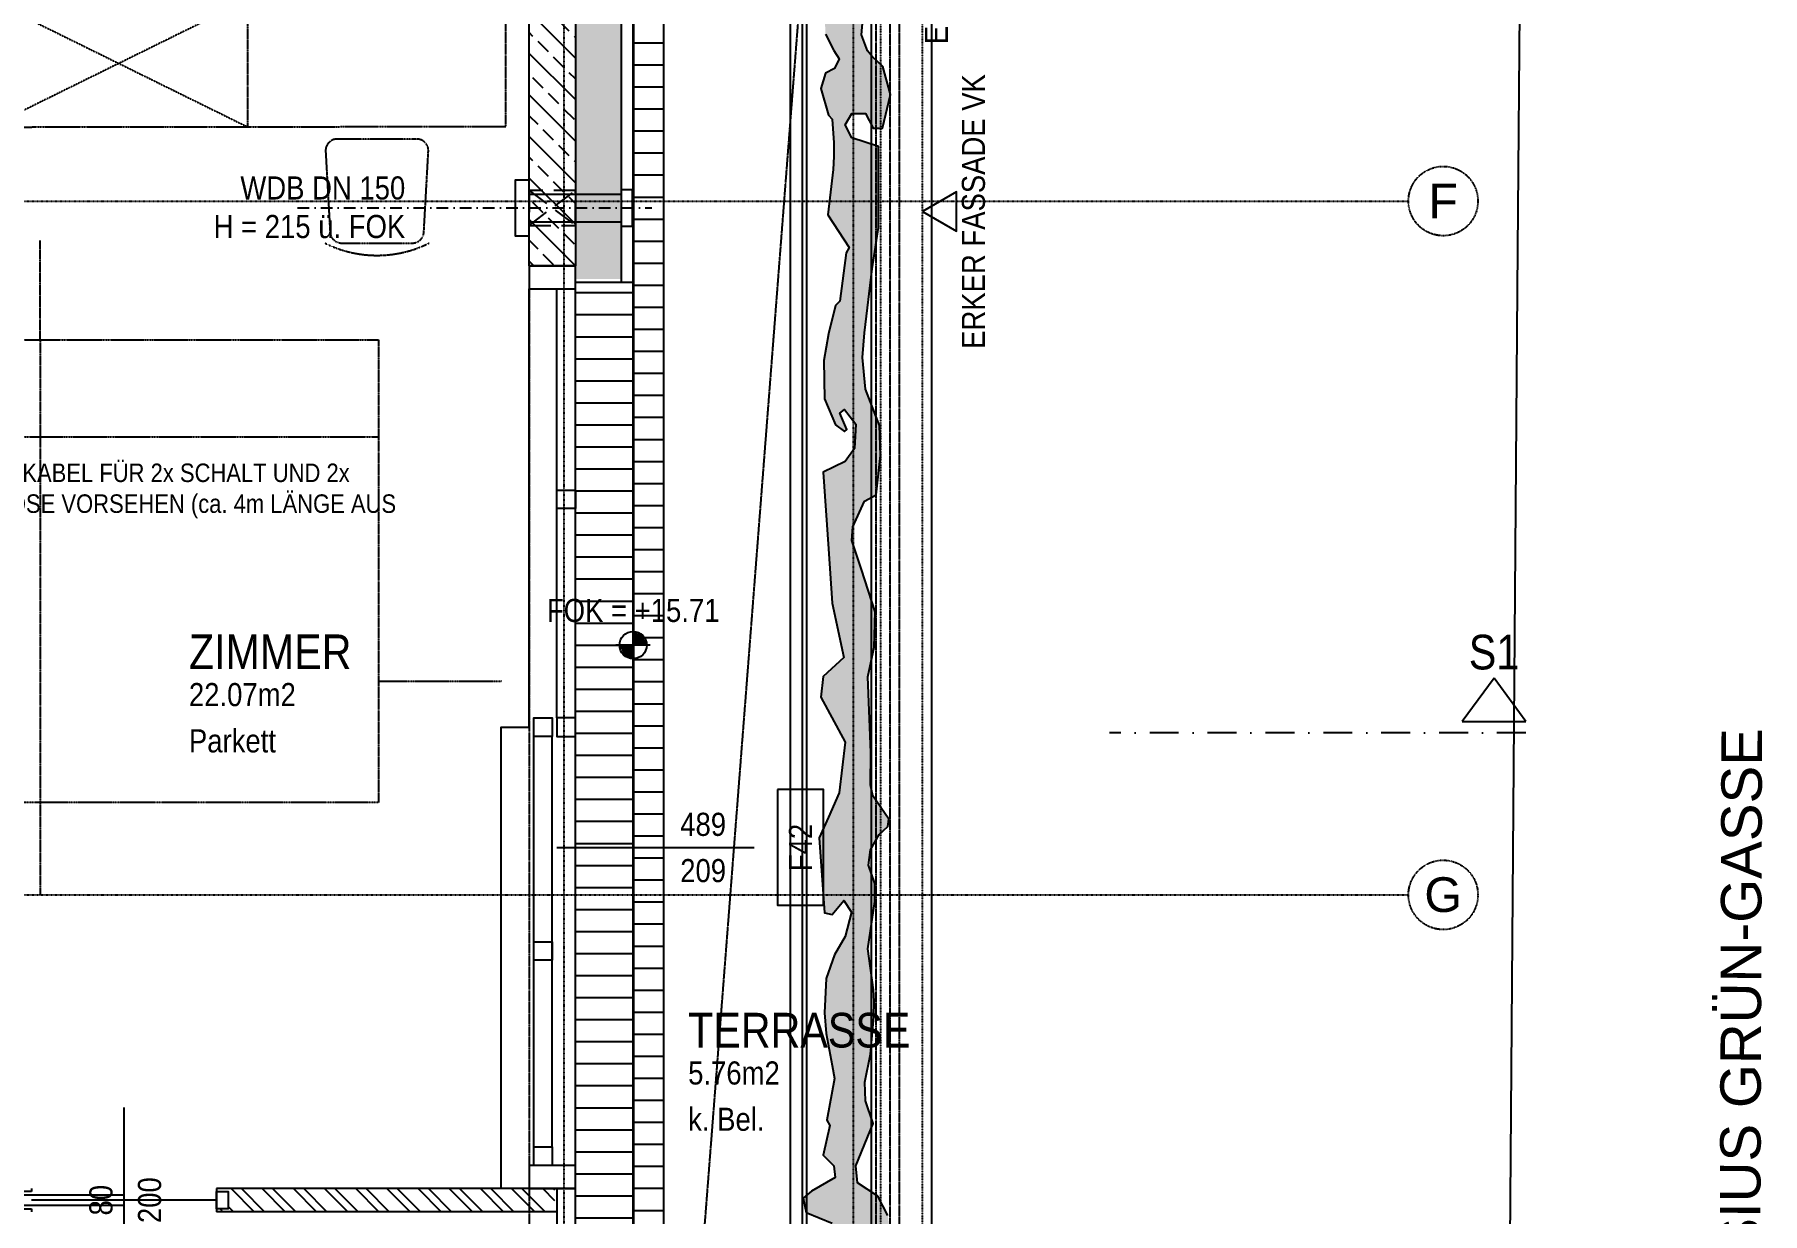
# Model space of a CAD drawing. Header units: millimetres. Extents: x -19411 to 51584, y -41547 to 69958.
# Drawn here: x 44118 to 51584, y -3653 to 1445 of the extents above; entities that cross this region are included whole.
import ezdxf
from ezdxf.enums import TextEntityAlignment as Align

# ---------------------------------------------------------------- set-up
doc = ezdxf.new("R2010")
doc.units = ezdxf.units.MM
for name, pattern in [('DASHDOT', [1, 0.5, -0.25, 0, -0.25]), ('HIDDEN2', [0.1875, 0.125, -0.0625]), ('STRICHPUNKT', [1, 0.5, -0.25, 0, -0.25]), ('STRICHPUNKTX2', [2, 1, -0.5, 0, -0.5])]:
    doc.linetypes.add(name, pattern=pattern)
doc.layers.get('Defpoints').update_dxf_attribs({"color": 251})
for name, color, linetype in [('00-TXT---------M0', 251, 'Continuous'), ('00_HLP-G00-L05-M0', 6, 'Continuous'), ('01-ANS-G00-L05-M0', 251, 'Continuous'), ('01-BFL-G00-L05-M0', 251, 'Continuous'), ('01-HID-G00-L05-ENTWÄSSERUNG', 251, 'HIDDEN2'), ('01-SCH-G00-L05-M0', 251, 'STRICHPUNKTX2'), ('01-SYM-G00-L05-M0', 251, 'Continuous'), ('01-TXT---------M0', 251, 'Continuous'), ('01-TXT---------PP', 1, 'Continuous'), ('01-TXT-G00-L05-M0', 1, 'Continuous'), ('02-ANS-G00-L05-M0', 251, 'Continuous'), ('02-ANS-G00-L05-Rigol', 251, 'Continuous'), ('02-AXO-G00-L05-M0', 251, 'STRICHPUNKT'), ('02-FIL-G00-L05-GRÜN', 251, 'Continuous'), ('02-FIL-G00-L05-LILA', 251, 'Continuous'), ('02-FIL-G00-L05-ORANGE', 251, 'Continuous'), ('02-FIL-G00-L05-STB', 251, 'Continuous'), ('02-HID-G00-L05-M0', 251, 'HIDDEN2'), ('02-TWA---------M0', 251, 'Continuous'), ('02-TWA-G00-L05-M0', 251, 'Continuous'), ('02-WDA-G00-L05-M0', 251, 'Continuous'), ('02-ZWA---------M0', 251, 'Continuous'), ('02-ZWA-G00-L05-M0', 251, 'Continuous'), ('04-STO-G00-L05-M0', 251, 'Continuous'), ('04-SYM-G00-L05-EP', 251, 'Continuous'), ('04-TXT---------EP', 251, 'Continuous'), ('04-TXT-G00-L05-M0', 251, 'Continuous'), ('04-TXT-G00-L05-POS', 8, 'Continuous'), ('05-SYM---------M0', 251, 'Continuous'), ('05-SYM-G00-L05-M0', 251, 'Continuous'), ('05-TXT---------PP', 8, 'Continuous'), ('05-TXT--------M0', 251, 'Continuous'), ('05-TXT-G00-L05-M0', 251, 'Continuous'), ('07-SAN---------M0', 251, 'Continuous'), ('07-SAN-G00-L05-FBHZG-EVERT', 251, 'Continuous'), ('07-SAN-G00-L05-M0', 251, 'Continuous'), ('07-TXT---------M0', 251, 'Continuous'), ('07_MOB-G00-L05-M0', 251, 'HIDDEN2'), ('09-SYM-G00-L05-GEHSTEIG', 8, 'Continuous'), ('09-TXT-G00-L05-M0', 251, 'Continuous'), ('09-VER-G00-L05-GRUNDSTÜCKSGRENZE', 161, 'Continuous')]:
    doc.layers.add(name, color=color, linetype=linetype)
doc.styles.add('ARIAL', font='arial.ttf', dxfattribs={"width": 0.85})
doc.styles.get("Standard").update_dxf_attribs({"font": 'arial.ttf'})
doc.dimstyles.new('pp chromy&schneider', dxfattribs={"dimscale": 0.005, "dimtxt": 25, "dimasz": 10, "dimexe": 0, "dimexo": 0, "dimgap": 5, "dimtad": 1, "dimdec": 1, "dimlfac": 100, "dimrnd": 0.1, "dimzin": 9, "dimdsep": 46, "dimtxsty": 'ARIAL', "dimblk": 'c&s kote', "dimcen": 0, "dimse1": 1, "dimse2": 1, "dimclrd": 8, "dimclrt": 8, "dimadec": 0, "dimazin": 0, "dimtfac": 0.75, "dimtdec": 1, "dimtix": 1, "dimtmove": 2, "dimatfit": 0, "dimldrblk": 'NONE', "dimfxl": 1, "dimtolj": 1, "dimlwd": -1, "dimarcsym": 0})

# ---------------------------------------------------------------- blocks, each defined once
blk = doc.blocks.new('04-TXT')
blk.add_line((0, 0), (0.8529, 0))
at = {"layer": '04-TXT---------EP', "color": 8, "style": 'ARIAL', "width": 0.85}
blk.add_attdef('WIDTH', text='', height=0.1, dxfattribs=at).set_placement((0.6322, 0.05), align=Align.CENTER)
blk.add_attdef('HEIGHT', text='', height=0.1, dxfattribs=at).set_placement((0.6322, -0.05), align=Align.TOP_CENTER)
blk = doc.blocks.new('05-TXT')
at = {"layer": '05-TXT--------M0'}
blk.add_line((-0.4, 0), (0.4, 0), dxfattribs=at)
at = {"layer": '05-TXT--------M0', "color": 8, "style": 'ARIAL', "width": 0.85}
blk.add_attdef('BREITE', text='', height=0.1, dxfattribs=at).set_placement((0, 0.05), align=Align.CENTER)
blk.add_attdef('HÖHE', text='', height=0.1, rotation=360, dxfattribs=at).set_placement((0, -0.06), align=Align.TOP_CENTER)
blk = doc.blocks.new('SCHIEBETÜR-80')
at = {"layer": '02-ZWA---------M0'}
for points in [[(-0.4, 0.0375), (-1.35, 0.0375), (-1.35, -0.0375), (-0.4, -0.0375)], [(-0.4, 0.05), (-0.4, 0.0375)], [(0.4, 0.05), (0.4, -0.05)], [(-0.4, -0.0375), (-0.4, -0.05)]]:
    blk.add_lwpolyline(points, dxfattribs=at)
blk.add_lwpolyline([(0.4, 0.0375), (0.45, 0.0375), (0.45, -0.0375), (0.4, -0.0375)], close=True, dxfattribs=at)
at = {"layer": '05-SYM---------M0'}
blk.add_lwpolyline([(-0.85, 0.021), (-0.85, -0.021), (0, -0.021), (0, 0.021)], close=True, dxfattribs=at)
blk = doc.blocks.new('01-SQM')
at = {"layer": '01-TXT---------M0', "color": 1, "style": 'ARIAL', "width": 0.85}
blk.add_attdef('ROOM', (0, 0), '', height=0.15, dxfattribs=at)
blk.add_attdef('AREA', text='', height=0.1, dxfattribs=at).set_placement((0, -0.06), align=Align.TOP_LEFT)
at = {"layer": '01-TXT---------PP', "color": 1, "style": 'ARIAL', "width": 0.85}
blk.add_attdef('NR', text='', height=0.15, dxfattribs=at).set_placement((-0.1173, 0), align=Align.RIGHT)
blk.add_attdef('FLOOR', text='', height=0.1, dxfattribs=at).set_placement((0, -0.26), align=Align.TOP_LEFT)
blk = doc.blocks.new('01-HK1')
for p, q in [((-0.0005, -0.0742), (-0.0005, 0.0742)), ((0.0737, 0), (-0.0747, 0))]:
    blk.add_line(p, q)
blk.add_circle((-0.0005, 0), 0.0586)
for points in [[(-0.0005, 0.0586), (0.0409, 0.0414), (-0.0005, 0)], [(-0.0005, 0), (0.0581, 0), (0.0409, 0.0414)], [(-0.0591, 0), (-0.0419, -0.0414), (-0.0005, 0)], [(-0.0419, -0.0414), (-0.0005, -0.0586), (-0.0005, 0)]]:
    blk.add_solid(points)
at = {"layer": '01-TXT---------M0', "color": 8, "style": 'ARIAL', "width": 0.85}
blk.add_attdef('HEIGHT', text='', height=0.1, dxfattribs=at).set_placement((0, 0.2), align=Align.TOP_CENTER)
blk = doc.blocks.new('WANDLÜFER')
at = {"layer": '02-TWA---------M0', "linetype": 'HIDDEN2', "ltscale": 0.75}
for points in [[(0.075, 0), (0.075, -0.2), (-0.075, -0.2), (-0.075, 0), (0.075, 0)], [(-0.075, 0), (0.075, -0.2)], [(0.075, 0), (-0.075, -0.2)]]:
    blk.add_lwpolyline(points, dxfattribs=at)
at = {"layer": '07-SAN---------M0', "linetype": 'STRICHPUNKT', "ltscale": 0.1}
blk.add_lwpolyline([(0, 1), (0, -0.53)], dxfattribs=at)
at = {"layer": '07-SAN---------M0'}
for points in [[(0, 0), (-0.12, 0), (-0.12, 0.06), (0.12, 0.06), (0.12, 0)], [(0.08, -0.4), (-0.08, -0.4), (-0.08, -0.445), (0.08, -0.445)]]:
    blk.add_lwpolyline(points, close=True, dxfattribs=at)
for points in [[(-0.06, 0), (-0.06, -0.4)], [(0.06, 0), (0.06, -0.4)]]:
    blk.add_lwpolyline(points, dxfattribs=at)
blk = doc.blocks.new('01-HK3')
blk.add_lwpolyline([(0, 0), (0.0423, 0.0732), (-0.0423, 0.0732)], close=True)
at = {"color": 0, "style": 'ARIAL', "width": 0.85}
blk.add_attdef('HEIGHT', text='', height=0.05, dxfattribs=at).set_placement((0, 0.35), align=Align.TOP_CENTER)
blk = doc.blocks.new('01-hk4')
blk.add_lwpolyline([(0, 0, 0, 0.270625, 0), (0, 0.234375, 0.270625, 0.270625, 0)], format="xyseb")
at = {"layer": '00-TXT---------M0', "color": 8, "style": 'ARIAL', "width": 0.85}
blk.add_attdef('HEIGHT', text='', height=0.1, dxfattribs=at).set_placement((0, 0.35), align=Align.CENTER)
blk = doc.blocks.new('türachse&qualität')
at = {"layer": '05-SYM---------M0'}
blk.add_line((-0.4, 0), (-0.4, 0), dxfattribs=at)
at = {"layer": '05-TXT---------PP'}
blk.add_lwpolyline([(-0.5, -0.25), (-0.5, 0.25), (-0.7, 0.25), (-0.7, -0.25)], close=True, dxfattribs=at)
at = {"layer": '05-TXT---------PP', "color": 8, "style": 'ARIAL', "text_generation_flag": 6, "width": 0.85}
blk.add_attdef('POS.NR.', text='', height=0.1, rotation=270, dxfattribs=at).set_placement((-0.6529, -0.0112), align=Align.TOP_CENTER)
blk = doc.blocks.new('schnittführung')
at = {"color": 4, "linetype": 'DASHDOT', "ltscale": 0.25}
blk.add_line((0.2375, -0.1378), (0.2375, 1.6622), dxfattribs=at)
blk.add_line((0.2375, -0.1378), (0.2375, 1.6622), dxfattribs=at)
blk.add_line((0.2375, -0.1378), (0.2375, 1.6622), dxfattribs=at)
at = {"color": 4}
blk.add_lwpolyline([(0.1875, 0.1378), (0.1875, -0.1378), (0, 0)], close=True, dxfattribs=at)
at = {"layer": '07-TXT---------M0', "color": 9, "style": 'ARIAL', "text_generation_flag": 6, "width": 0.85}
blk.add_attdef('SCHNITT', text='', height=0.15, rotation=270, dxfattribs=at).set_placement((-0.0373, 0), align=Align.CENTER)
blk = doc.blocks.new('c&s kote')
at = {"color": 8}
for p, q in [((0, -2), (0, 2)), ((0, 2), (0, -2)), ((-2, 0), (2, 0)), ((2, 0), (-2, 0))]:
    blk.add_line(p, q, dxfattribs=at)
blk.add_circle((0, 0), 0.5, dxfattribs=at)
blk = doc.blocks.new('*D301')
at = {"layer": '07_MOB-G00-L05-M0', "color": 8, "transparency": 16777216}
blk.add_line((43354.6, -295.5), (45604.5, -295.5), dxfattribs=at)
at = {"layer": 'Defpoints', "color": 0, "transparency": 16777216}
for p in [(45604.5, -295.5), (43354.5, -1875.5), (45604.5, -1875.5)]:
    blk.add_point(p, dxfattribs=at)
at = {"layer": '07_MOB-G00-L05-M0', "color": 8, "transparency": 16777216, "xscale": 0.05, "yscale": 0.05, "zscale": 0.05, "rotation": 180}
blk.add_blockref('c&s kote', (43354.5, -295.5), dxfattribs=at)
at = {"layer": '07_MOB-G00-L05-M0', "color": 8, "transparency": 16777216, "xscale": 0.05, "yscale": 0.05, "zscale": 0.05}
blk.add_blockref('c&s kote', (45604.5, -295.5), dxfattribs=at)
at = {"layer": '07_MOB-G00-L05-M0', "color": 8, "transparency": 16777216, "insert": (44479.5, -295.4), "char_height": 0.125, "attachment_point": 5, "style": 'ARIAL'}
blk.add_mtext('\\A1;225000', dxfattribs=at)
blk = doc.blocks.new('_None')
blk = doc.blocks.new('*D302')
at = {"layer": '07_MOB-G00-L05-M0', "color": 8, "transparency": 16777216}
blk.add_line((44141.9, 124.5), (44141.9, -1875.4), dxfattribs=at)
at = {"layer": 'Defpoints', "color": 0, "transparency": 16777216}
for p in [(45604.5, 124.5), (44141.9, -1875.5), (45604.5, -1875.5)]:
    blk.add_point(p, dxfattribs=at)
at = {"layer": '07_MOB-G00-L05-M0', "color": 8, "transparency": 16777216, "xscale": 0.05, "yscale": 0.05, "zscale": 0.05}
for p, rotation in [((44141.9, 124.5), 90), ((44141.9, -1875.5), 270)]:
    blk.add_blockref('c&s kote', p, dxfattribs=dict(at, rotation=rotation))
at = {"layer": '07_MOB-G00-L05-M0', "color": 8, "transparency": 16777216, "insert": (44141.8, -875.5), "char_height": 0.125, "attachment_point": 5, "rotation": 90, "style": 'ARIAL'}
blk.add_mtext('\\A1;200000', dxfattribs=at)
blk = doc.blocks.new('*D303')
at = {"layer": '07_MOB-G00-L05-M0', "color": 8, "transparency": 16777216}
blk.add_line((44141.9, -1875.5), (44141.9, -2275.4), dxfattribs=at)
at = {"layer": 'Defpoints', "color": 0, "transparency": 16777216}
for p in [(45604.5, -1875.5), (43804.5, -2275.5), (44141.9, -2275.5)]:
    blk.add_point(p, dxfattribs=at)
at = {"layer": '07_MOB-G00-L05-M0', "color": 8, "transparency": 16777216, "xscale": 0.05, "yscale": 0.05, "zscale": 0.05}
for p, rotation in [((44141.9, -1875.5), 90), ((44141.9, -2275.5), 270)]:
    blk.add_blockref('c&s kote', p, dxfattribs=dict(at, rotation=rotation))
at = {"layer": '07_MOB-G00-L05-M0', "color": 8, "transparency": 16777216, "insert": (44141.8, -2075.5), "char_height": 0.125, "attachment_point": 5, "rotation": 90, "style": 'ARIAL'}
blk.add_mtext('\\A1;40000', dxfattribs=at)
blk = doc.blocks.new('*D304')
at = {"layer": '07_MOB-G00-L05-M0', "color": 8, "transparency": 16777216}
blk.add_line((44141.9, 124.6), (44141.9, 554.5), dxfattribs=at)
at = {"layer": 'Defpoints', "color": 0, "transparency": 16777216}
for p in [(43824.5, 554.5), (44141.9, 554.5), (45604.5, 124.5)]:
    blk.add_point(p, dxfattribs=at)
at = {"layer": '07_MOB-G00-L05-M0', "color": 8, "transparency": 16777216, "xscale": 0.05, "yscale": 0.05, "zscale": 0.05}
for p, rotation in [((44141.9, 554.5), 90), ((44141.9, 124.5), 270)]:
    blk.add_blockref('c&s kote', p, dxfattribs=dict(at, rotation=rotation))
at = {"layer": '07_MOB-G00-L05-M0', "color": 8, "transparency": 16777216, "insert": (44141.8, 339.5), "char_height": 0.125, "attachment_point": 5, "rotation": 90, "style": 'ARIAL'}
blk.add_mtext('\\A1;43000', dxfattribs=at)
blk = doc.blocks.new('*D308')
at = {"layer": '07_MOB-G00-L05-M0', "color": 8, "transparency": 16777216}
blk.add_line((45604.6, -1351.6), (46134.5, -1351.6), dxfattribs=at)
at = {"layer": 'Defpoints', "color": 0, "transparency": 16777216}
for p in [(46134.6, -1351.6), (45604.5, -1535), (46134.6, -1550.4)]:
    blk.add_point(p, dxfattribs=at)
at = {"layer": '07_MOB-G00-L05-M0', "color": 8, "transparency": 16777216, "xscale": 0.05, "yscale": 0.05, "zscale": 0.05, "rotation": 180}
blk.add_blockref('c&s kote', (45604.5, -1351.6), dxfattribs=at)
at = {"layer": '07_MOB-G00-L05-M0', "color": 8, "transparency": 16777216, "xscale": 0.05, "yscale": 0.05, "zscale": 0.05}
blk.add_blockref('c&s kote', (46134.6, -1351.6), dxfattribs=at)
at = {"layer": '07_MOB-G00-L05-M0', "color": 8, "transparency": 16777216, "insert": (45869.5, -1351.5), "char_height": 0.125, "attachment_point": 5, "style": 'ARIAL'}
blk.add_mtext('\\A1;53005.8', dxfattribs=at)

msp = doc.modelspace()

# ---------------------------------------------------------------- hatches: boundary and pattern name
at = {"layer": '02-ANS-G00-L05-Rigol'}
h = msp.add_hatch(dxfattribs=at)
h.set_pattern_fill('ANSI31', color=256, scale=30, angle=422.33899195, style=0)
h.set_pattern_definition([(180, (116796.44, 24649.66), (-9e-09, -95.25), [])])
h.paths.add_polyline_path([(46834.9359, -5385.4706), (46704.9359, -5385.4706), (46704.9359, 5044.5294), (46834.9359, 5044.5294)])
h = msp.add_hatch(dxfattribs=at)
h.set_pattern_fill('ANSI31', color=256, scale=30, angle=422.33899195, style=0)
h.set_pattern_definition([(180, (116596.09, 27474.8), (-2e-08, -95.25), [])])
h.paths.add_polyline_path([(46704.505, -4515.4706), (46454.5052, -4515.4706), (46454.5887, 374.5294), (46704.4999, 374.5294)])
at = {"layer": '02-FIL-G00-L05-GRÜN'}
h = msp.add_hatch(dxfattribs=at)
h.set_pattern_fill('AR-CONC', color=256, angle=107.04654128, style=0)
h.set_pattern_definition([(140, (76541.87, -320.47), (15.9391, 182.1847), [19.05, -209.55]), (85, (76541.87, -320.47), (-191.0566, -35.2428), [15.24, -167.64]), (190.451, (76543.2, -305.29), (-175.1167, 146.9425), [16.19, -178.09]), (136.1842, (76491.07, -320.47), (42.0423, 271.079), [28.575, -314.325]), (186.6356, (76494.58, -297.88), (-247.4256, 237.4042), [24.285, -267.135]), (81.184, (76491.07, -320.47), (-247.425, 237.4046), [22.86, -251.46]), (111, (76503.77, -295.07), (102.2655, 151.6149), [19.05, -209.55]), (56, (76503.77, -295.07), (-184.188, 61.802), [15.24, -167.64]), (161.4514, (76512.3, -282.44), (-81.9229, 213.4165), [16.19, -178.09]), (127.5, (76541.874, -320.47), (-84.55504, 3.0886), [0, -165.608, 0, -170.18, 0, -168.275]), (97.5, (76541.87, -320.47), (-100.18057, 66.81966), [0, -97.028, 0, -161.798, 0, -64.135]), (57.5, (76541.874, -377.11), (5.72874, 135.5906), [0, -63.5, 0, -198.12, 0, -262.89]), (47.5, (76541.87, -402.51), (-25.4265, 148.1292), [0, -82.55, 0, -131.572, 0, -186.69])])
h.paths.add_polyline_path([(46799.7263, -5740.678), (46749.3308, -5756.2676), (46726.5322, -5791.0449), (46726.5322, -5860.5985), (46770.9284, -5886.9813), (46877.7209, -5884.5826), (46966.5144, -5884.5826), (47061.3082, -5861.7978), (47168.1008, -5896.5747), (47389.6907, -5766.8995), (47351.687, -5878.5868), (47449.266, -5867.7936), (47508.0617, -5809.0327), (47619.6537, -5882.1844), (47678.4494, -5883.3837), (47715.6474, -5831.8175), (47702.4478, -5779.0528), (47728.846, -5740.6275), (47728.846, -5659.0813), (47714.4476, -5619.5076), (47718.0472, -5565.5436), (47740.8457, -5523.5712), (47732.6897, -5371.6312), (47714.6906, -5281.6906), (47695.4927, -5188.1529), (47705.0917, -5131.7902), (47717.0914, -5100.6109), (47719.4912, -5063.4354), (47721.8909, -5020.2641), (47707.4914, -4974.6941), (47696.6926, -4932.7222), (47709.8911, -4809.2041), (47730.3406, -4622.4869), (47720.7416, -4476.184), (47690.7439, -4346.6696), (47693.1436, -4263.9246), (47714.7412, -4120.02), (47715.9411, -4037.275), (47717.142, -4027.6811), (47757.9793, -3874.7503), (47825.174, -3835.1766), (47804.7752, -3661.2916), (47761.5789, -3578.5466), (47673.9853, -3520.9845), (47666.785, -3446.634), (47741.1801, -3264.355), (47707.6278, -3166.4257), (47705.2281, -3084.8796), (47729.2265, -2963.7602), (47743.626, -2803.0666), (47746.0257, -2734.7118), (47742.4261, -2686.7436), (47718.4277, -2509.2615), (47748.4573, -2304.5112), (47748.4573, -2226.5626), (47720.8593, -2147.4151), (47729.2595, -2080.2597), (47767.6563, -2014.3037), (47804.8533, -1979.5264), (47809.6527, -1948.3471), (47740.0583, -1847.6138), (47730.4593, -1799.6456), (47731.9716, -1660.4262), (47718.1428, -1333.3388), (47745.8003, -1204.3463), (47750.4095, -1052.3202), (47690.4843, -868.0455), (47648.9982, -743.6598), (47653.6085, -683.7708), (47704.3141, -573.2057), (47755.0187, -545.5648), (47773.4577, -375.1108), (47768.8474, -246.1184), (47708.9233, -89.485), (47695.0946, 48.7209), (47704.3141, 154.6787), (47736.5808, 431.091), (47764.2382, 610.7585), (47764.2382, 818.0674), (47764.2382, 960.8805), (47648.9982, 997.7354), (47620.7194, 1053.439), (47649.0411, 1102.972), (47708.0435, 1102.972), (47741.0855, 1039.287), (47781.2068, 1039.287), (47816.6089, 1185.5273), (47783.5669, 1305.8219), (47738.7253, 1348.2787), (47717.4841, 1374.2243), (47691.5225, 1442.6272), (47726.4979, 1855.3032), (47749.6275, 2040.2265), (47749.6275, 2205.3366), (47703.3694, 2297.7983), (47723.1942, 2406.7711), (47759.5399, 2462.9084), (47795.8856, 2614.8099), (47772.756, 2727.0846), (47633.9817, 2779.92), (47726.4935, 3025.1897), (47795.8812, 3180.3931), (47805.7936, 3315.7833), (47799.185, 3431.3605), (47752.9269, 3546.9376), (47746.3183, 3636.0973), (47752.9269, 3787.9983), (47786.0029, 3970.7419), (47756.2658, 4056.5992), (47710.0077, 4231.6156), (47756.2658, 4426.4457), (47809.1325, 4525.5117), (47802.5239, 4608.067), (47772.7868, 4647.6932), (47729.8325, 4608.067), (47726.5287, 4713.7374), (47733.1373, 4796.2927), (47752.9621, 4878.8476), (47781.0495, 4946.1792), (47767.6828, 4908.7291), (47765.8804, 4907.6033), (47769.4853, 4909.855), (47792.6138, 4982.5035), (47766.1815, 5114.5918), (47696.7938, 5164.1248), (47693.49, 5246.6797), (47676.969, 5259.8884), (47505.1528, 5246.6797), (47445.6774, 5200.4491), (47546.5526, 5174.0311), (47374.7374, 5174.0311), (47219.4421, 5193.8447), (47143.4458, 5197.1467), (47093.8839, 5223.5641), (46925.3714, 5223.5641), (46892.3305, 5216.9598), (46829.5514, 5144.3117), (46756.8599, 5131.1025), (46710.6018, 5091.4763), (46750.2513, 5022.1302), (46806.4218, 5035.3389), (46882.4181, 5071.6632), (46961.7171, 5071.6632), (47024.4962, 5038.6409), (47044.3209, 5022.1302), (47140.142, 5041.9433), (47265.7002, 5084.8719), (47318.5658, 5091.4763), (47378.0412, 5065.0588), (47401.1708, 5058.4545), (47447.4289, 5045.2452), (47473.8622, 5058.4545), (47482.5412, 5088.1703), (47387.4402, 5062.375), (47372.986, 5058.4545), (47435.765, 5058.4545), (47478.7194, 5111.2894), (47534.8899, 5074.9651), (47571.2356, 5131.1688), (47538.1947, 5094.1022), (47541.4985, 5001.6406), (47564.627, 4952.1076), (47584.4528, 4899.2726), (47650.5357, 4882.7615), (47581.148, 4578.9586), (47571.2356, 4552.5411), (47567.9318, 4512.9144), (47561.3232, 4460.0795), (47600.9727, 4489.7994), (47600.9727, 4479.8926), (47600.9727, 4331.2936), (47600.9727, 4304.8756), (47584.4528, 4258.6451), (47551.4109, 4321.3868), (47554.7146, 4291.6669), (47567.9318, 4123.2548), (47577.8442, 4004.3752), (47607.5813, 4004.3752), (47600.9727, 3948.2379), (47564.627, 3875.5893), (47544.8022, 3948.2379), (47564.627, 3925.1223), (47541.5073, 3630.4097), (47587.7654, 3564.3655), (47660.4569, 3551.1568), (47663.7606, 3485.1126), (47634.0235, 3346.4204), (47577.853, 3286.9806), (47554.7234, 3260.5632), (47548.1148, 3240.7496), (47567.9406, 3227.5408), (47620.8063, 3158.1947), (47597.6778, 3118.5685), (47538.2024, 3105.3593), (47515.0739, 3085.5462), (47551.445, 2863.1552), (47551.445, 2783.9028), (47531.6191, 2612.1878), (47531.6191, 2483.4019), (47534.924, 2394.2426), (47610.9192, 2281.9679), (47617.5278, 2268.7587), (47617.5278, 2225.8301), (47581.1821, 2113.5553), (47571.2697, 2064.0223), (47577.8783, 2017.7913), (47591.0944, 1978.1651), (47554.774, 1798.8938), (47528.3406, 1666.8055), (47534.9493, 1445.558), (47571.295, 1376.2119), (47594.4235, 1339.8876), (47574.5987, 1296.959), (47534.9493, 1277.1454), (47515.1234, 1211.1017), (47548.1654, 1095.5245), (47564.6864, 1079.0134), (47571.295, 976.6449), (47571.295, 917.2056), (47567.9901, 861.0678), (47544.8495, 665.3306), (47637.3657, 523.336), (47624.1485, 500.2205), (47597.7152, 292.1817), (47577.8904, 272.3686), (47548.1533, 150.187), (47528.3285, 34.6099), (47531.6323, -130.5003), (47577.8904, -242.775), (47617.541, -272.4949), (47627.4534, -262.5881), (47597.7152, -193.242), (47617.541, -176.7309), (47667.1029, -239.4726), (47660.4942, -345.1434), (47620.8448, -401.2808), (47525.0237, -447.5114), (47548.1588, -779.4838), (47564.6787, -1013.9401), (47614.2416, -1248.3963), (47525.0292, -1330.9516), (47515.1168, -1420.1108), (47620.8272, -1615.5663), (47594.3938, -1833.5119), (47548.1357, -1939.1823), (47508.4862, -2028.3415), (47531.6092, -2353.1737), (47564.6501, -2359.778), (47614.213, -2300.3387), (47647.2539, -2349.8717), (47620.8206, -2455.5421), (47574.5625, -2534.795), (47538.2167, -2637.1634), (47531.6092, -2785.7624), (47538.2167, -2874.9221), (47564.6501, -3013.6143), (47574.5625, -3069.7517), (47541.4314, -3249.3917), (47554.6486, -3272.5068), (47524.9104, -3401.2927), (47571.1685, -3447.5237), (47577.7771, -3497.0567), (47475.3485, -3556.4965), (47439.0028, -3586.2164), (47452.2189, -3648.9582), (47564.561, -3695.1887), (47567.8648, -3731.513), (47581.0809, -3781.046), (47749.5934, -3850.3926), (47584.3857, -3946.1562), (47577.7771, -3956.063), (47561.2561, -3992.3872), (47508.3971, -4508.3093), (47511.7009, -4722.9525), (47577.7837, -4868.2496), (47594.3047, -4964.0136), (47518.3095, -5066.3816), (47557.959, -5181.9587), (47564.5676, -5330.5582), (47574.48, -5456.0417), (47508.3971, -5528.6902), (47478.6589, -5654.1737), (47544.7429, -5762.0539), (47620.7381, -5702.6141), (47491.8761, -5666.2899), (47372.9266, -5722.4272), (47414.3264, -5722.4272), (47163.2111, -5745.5428), (47007.9158, -5755.4496), (46875.749, -5781.867), (46875.749, -5633.268)])
at = {"layer": '02-FIL-G00-L05-LILA'}
h = msp.add_hatch(dxfattribs=at)
h.set_pattern_fill('HONEY', color=256, scale=10, angle=197.04654128, style=0)
h.set_pattern_definition([(90, (-38458.126, -45395.47), (-27.4963, 47.625), [31.75, -63.5]), (210, (-38458.126, -45395.47), (-27.49631, -47.624994), [31.75, -63.5]), (150, (-38458.126, -45395.47), (-54.99261, 6e-06), [-63.5, 31.75])])
h.paths.add_polyline_path([(44004.505, 1994.5294), (44004.505, 2044.5294), (43754.505, 2044.5294), (43754.505, 1984.5294), (43754.505, 1794.5294), (46454.505, 1794.5294), (46454.5887, 447.1745), (46454.5887, 387.1745), (46654.5887, 387.1745), (46654.5075, 1994.5294)])
at = {"layer": '02-FIL-G00-L05-ORANGE'}
h = msp.add_hatch(dxfattribs=at)
h.set_pattern_fill('ANSI32', color=256, scale=10, angle=197.04654128, style=0)
h.set_pattern_definition([(135, (-38458.13, -45395.47), (-67.35192, -67.35192), []), (135, (-38458.13, -45350.57), (-67.35192, -67.35192), [])])
h.paths.add_polyline_path([(46364.505, -3545.4706), (46254.505, -3545.4706), (46254.505, -3645.4706), (46364.505, -3645.4706)])
h.paths.add_polyline_path([(46254.505, -3545.4706), (44904.505, -3545.4706), (44904.505, -3557.9706), (44954.505, -3557.9706), (44954.505, -3632.9706), (44904.505, -3632.9706), (44904.505, -3645.4706), (46254.505, -3645.4706)])
at = {"layer": '02-FIL-G00-L05-STB'}
h = msp.add_hatch(dxfattribs=at)
h.set_pattern_fill('ANSI33', color=256, scale=20, angle=197.04654128, style=0)
h.set_pattern_definition([(135, (-38458.13, -45395.47), (-89.80256, -89.80256), []), (135, (-38458.13, -45305.67), (-89.80256, -89.80256), [63.5, -31.75])])
h.paths.add_polyline_path([(41184.505, 624.5294), (43754.505, 624.5294), (43754.505, 1594.5294), (46254.505, 1594.5294), (46254.505, 444.5294), (46454.5242, 444.5294), (46454.5887, 444.5294), (46454.505, 1794.5294), (43754.505, 1794.5294), (43754.505, 1984.5294), (43554.505, 1984.5294), (43554.505, 824.5294), (39579.505, 824.5294), (39579.505, 624.5294), (40984.505, 624.5294), (40984.505, -2175.4706), (40924.505, -2175.4706), (40924.505, -2375.4706), (41754.505, -2375.4706), (41754.505, -2550.4706), (41954.505, -2550.4706), (41954.505, -2175.4706), (41184.505, -2175.4706)])

# ---------------------------------------------------------------- linework, layer by layer
at = {"layer": '00_HLP-G00-L05-M0'}
for points in [[(47804.7752, -3661.2916), (47761.5789, -3578.5466), (47673.9853, -3520.9845), (47666.785, -3446.634), (47741.1801, -3264.355), (47707.6278, -3166.4257), (47705.2281, -3084.8796), (47729.2265, -2963.7602), (47743.626, -2803.0666), (47746.0257, -2734.7118), (47742.4261, -2686.7436), (47718.4277, -2509.2615), (47748.4573, -2304.5112), (47748.4573, -2226.5626), (47720.8593, -2147.4151), (47729.2595, -2080.2597), (47767.6563, -2014.3037), (47804.8533, -1979.5264), (47809.6527, -1948.3471), (47740.0583, -1847.6138), (47730.4593, -1799.6456), (47731.9716, -1660.4262), (47718.1428, -1333.3388), (47745.8003, -1204.3463), (47750.4095, -1052.3202), (47690.4843, -868.0455), (47648.9982, -743.6598), (47653.6085, -683.7708), (47704.3141, -573.2057), (47755.0187, -545.5648), (47773.4577, -375.1108), (47768.8474, -246.1184), (47708.9233, -89.485), (47695.0946, 48.7209), (47704.3141, 154.6787), (47736.5808, 431.091), (47764.2382, 610.7585), (47764.2382, 818.0674), (47764.2382, 960.8805), (47648.9982, 997.7354), (47620.7194, 1053.439), (47649.0411, 1102.972), (47708.0435, 1102.972), (47741.0855, 1039.287), (47781.2068, 1039.287), (47816.6089, 1185.5273), (47783.5669, 1305.8219), (47738.7253, 1348.2787), (47717.4841, 1374.2243), (47691.5225, 1442.6272), (47726.4979, 1855.3032)], [(47534.9493, 1445.558), (47571.295, 1376.2119), (47594.4235, 1339.8876), (47574.5987, 1296.959), (47534.9493, 1277.1454), (47515.1234, 1211.1017), (47548.1654, 1095.5245), (47564.6864, 1079.0134), (47571.295, 976.6449), (47571.295, 917.2056), (47567.9901, 861.0678), (47544.8495, 665.3306), (47637.3657, 523.336), (47624.1485, 500.2205), (47597.7152, 292.1817), (47577.8904, 272.3686), (47548.1533, 150.187), (47528.3285, 34.6099), (47531.6323, -130.5003), (47577.8904, -242.775), (47617.541, -272.4949), (47627.4534, -262.5881), (47597.7152, -193.242), (47617.541, -176.7309), (47667.1029, -239.4726), (47660.4942, -345.1434), (47620.8448, -401.2808), (47525.0237, -447.5114), (47548.1588, -779.4838), (47564.6787, -1013.9401), (47614.2416, -1248.3963), (47525.0292, -1330.9516), (47515.1168, -1420.1108), (47620.8272, -1615.5663), (47594.3938, -1833.5119), (47548.1357, -1939.1823), (47508.4862, -2028.3415), (47531.6092, -2353.1737), (47564.6501, -2359.778), (47614.213, -2300.3387), (47647.2539, -2349.8717), (47620.8206, -2455.5421), (47574.5625, -2534.795), (47538.2167, -2637.1634), (47531.6092, -2785.7624), (47538.2167, -2874.9221), (47564.6501, -3013.6143), (47574.5625, -3069.7517), (47541.4314, -3249.3917), (47554.6486, -3272.5068), (47524.9104, -3401.2927), (47571.1685, -3447.5237), (47577.7771, -3497.0567), (47475.3485, -3556.4965), (47439.0028, -3586.2164), (47452.2189, -3648.9582), (47564.561, -3695.1887)]]:
    msp.add_lwpolyline(points, dxfattribs=at)
at = {"layer": '01-ANS-G00-L05-M0'}
msp.add_lwpolyline([(44904.505, -3595.4706), (44104.505, -3595.4706)], dxfattribs=at)
at = {"layer": '01-BFL-G00-L05-M0', "linetype": 'HIDDEN2', "ltscale": 3}
msp.add_lwpolyline([(47004.813, 48104.8488), (46894.8267, 32955.0287), (46707.8509, 14965.0097), (46704.501, -15548.7947), (46711.9124, -21613.8857)], dxfattribs=at)
at = {"layer": '01-HID-G00-L05-ENTWÄSSERUNG'}
msp.add_lwpolyline([(47454.505, 1994.5294), (46854.9359, -5735.4706)], dxfattribs=at)
at = {"layer": '02-ANS-G00-L05-M0'}
for points in [[(46704.505, -6225.4706), (47994.505, -6225.4706), (47994.505, 5584.5294), (46704.505, 5584.5294)], [(46704.505, -5965.4706), (47734.505, -5965.4706), (47734.505, 5324.5294), (46704.505, 5324.5294)], [(46704.505, -5685.4706), (47454.505, -5685.4706), (47454.505, 5044.5294), (46704.505, 5044.5294)], [(46754.505, 4974.5294), (46754.505, 5024.5294), (47434.505, 5024.5294), (47434.505, -5665.4706), (46754.9359, -5665.4706), (46754.9359, -5615.4706), (47384.505, -5615.4706), (47384.505, 4974.5294), (46754.505, 4974.5294)], [(46254.505, -1550.3668), (46254.505, 344.5294)], [(46374.519, -3545.4706), (46134.519, -3545.4706), (46134.5633, -1550.3721), (46254.5633, -1550.3721)]]:
    msp.add_lwpolyline(points, dxfattribs=at)
at = {"layer": '02-ANS-G00-L05-Rigol'}
for points in [[(46834.9359, -5385.4706), (46704.9359, -5385.4706), (46704.9359, 5044.5294), (46834.9359, 5044.5294)], [(46704.505, -4515.4706), (46454.5052, -4515.4706), (46454.5887, 374.5294), (46704.4999, 374.5294)]]:
    msp.add_lwpolyline(points, close=True, dxfattribs=at)
at = {"layer": '02-AXO-G00-L05-M0'}
for points in [[(46404.5034, 16928.2275), (46404.5034, -17999.2142)], [(47654.505, 16928.2275), (47654.505, -17999.2142)], [(16441.8735, 724.5294), (50054.505, 724.5294)], [(16441.8735, -2275.4706), (50054.505, -2275.4706)]]:
    msp.add_lwpolyline(points, dxfattribs=at)
for centre in [(50204.505, 724.5294), (50204.505, -2275.4706)]:
    msp.add_circle(centre, 150, dxfattribs=at)
at = {"layer": '02-HID-G00-L05-M0', "ltscale": 0.5}
for points in [[(46704.505, -6185.4706), (47954.505, -6185.4706), (47954.505, 5544.5294), (46704.505, 5544.5294)], [(46704.505, -6005.4706), (47774.505, -6005.4706), (47774.505, 5364.5294), (46704.505, 5364.5294)]]:
    msp.add_lwpolyline(points, dxfattribs=at)
at = {"layer": '02-HID-G00-L05-M0'}
for points in [[(46704.505, -6085.4706), (47854.505, -6085.4706), (47854.505, 5444.5294), (46704.505, 5444.5294)], [(46704.505, -6045.4706), (47814.505, -6045.4706), (47814.505, 5404.5294), (46704.505, 5404.5294)], [(34404.505, -2375.4706), (34404.505, -15207.8584), (46504.505, -15353.0584), (46504.505, -5985.4706), (47754.505, -5985.4706), (47754.505, 5344.5294), (46704.505, 5344.5294)], [(46254.505, 444.5294), (46254.505, -4585.4706)], [(46704.5837, 374.5294), (46704.505, -4515.4706)]]:
    msp.add_lwpolyline(points, dxfattribs=at)
at = {"layer": '02-TWA-G00-L05-M0'}
msp.add_line((46254.505, 444.5294), (46254.505, 1594.5294), dxfattribs=at)
for points in [[(46454.505, 1794.5294), (46454.5887, 444.5294)], [(46254.505, 444.5294), (46454.5887, 444.5294)]]:
    msp.add_lwpolyline(points, dxfattribs=at)
at = {"layer": '02-WDA-G00-L05-M0'}
msp.add_lwpolyline([(46654.5887, 374.5294), (46654.5075, 1994.5294), (44004.505, 1994.5294), (44004.505, 2044.5294)], dxfattribs=at)
at = {"layer": '02-ZWA-G00-L05-M0'}
msp.add_line((46704.505, 2044.5294), (46704.5887, 374.5294), dxfattribs=at)
for points in [[(46454.5887, 374.5294), (46704.5887, 374.5294)], [(46374.505, -3545.4706), (44904.505, -3545.4706)], [(46374.5238, -3645.4706), (44904.505, -3645.4706)]]:
    msp.add_lwpolyline(points, dxfattribs=at)
at = {"layer": '04-STO-G00-L05-M0'}
for points in [[(46254.505, 344.5294), (46454.5242, 344.5294), (46454.5242, 444.5294), (46254.505, 444.5294)], [(46374.5565, -605.4196), (46374.5565, -525.4196), (46454.5396, -525.4192), (46454.5383, -605.4196)], [(46274.5633, -1590.3721), (46274.5633, -1510.3721), (46354.5465, -1510.3717), (46354.5451, -1590.3721)], [(46454.5558, -1510.3717), (46374.5558, -1510.3717), (46374.5558, -1590.3721), (46454.5558, -1590.3721)], [(46274.5627, -2557.9214), (46274.5627, -2477.9214), (46354.5458, -2477.9211), (46354.5444, -2557.9214)], [(46274.5633, -3445.4706), (46274.5633, -3365.4706), (46354.5465, -3365.4703), (46354.5451, -3445.4706)], [(46254.505, -3545.4706), (46454.5242, -3545.4706), (46454.5242, -3445.4706), (46254.505, -3445.4706)], [(46454.5188, -3785.4706), (46454.5242, -3545.4706), (46374.519, -3545.4706), (46374.5188, -3785.4706)]]:
    msp.add_lwpolyline(points, close=True, dxfattribs=at)
at = {"layer": '04-SYM-G00-L05-EP'}
for points in [[(46374.5558, -1510.3717), (46374.5558, 344.5294)], [(46454.5558, -1510.3712), (46454.5558, 344.5299)], [(46274.5633, -3365.4706), (46274.5633, -1590.3721)], [(46354.5465, -3365.4703), (46354.5451, -1590.3721)]]:
    msp.add_lwpolyline(points, dxfattribs=at)
at = {"layer": '07_MOB-G00-L05-M0'}
for points in [[(43924.001, 1044.5294), (46154.545, 1046.9441), (46154.545, 1594.5294), (43924.5047, 1594.5294)], [(45039.505, 1594.5294), (43924.5047, 1044.7778), (43924.5047, 1594.5294), (45039.505, 1044.5294)], [(45039.505, 1044.5294), (45039.505, 1594.5294)]]:
    msp.add_lwpolyline(points, dxfattribs=at)
msp.add_lwpolyline([(45375.2533, 939.977), (45394.6977, 589.977, 0.398050281), (45444.6207, 542.7505), (45750.0221, 542.7505, 0.39805028), (45799.9451, 589.977), (45819.3895, 939.977, 0.430563714), (45769.4665, 992.7505), (45425.1763, 992.7505, 0.430563713), (45375.2533, 939.977)], format="xyb", close=True, dxfattribs=at)
msp.add_lwpolyline([(45372.3214, 542.7505, 0.236067977), (45822.3214, 542.7505, -36.027755291)], format="xyb", dxfattribs=at)
msp.add_lwpolyline([(45604.505, 124.5294), (45604.505, -1875.4706), (43354.505, -1875.4706), (43354.505, 124.5294)], close=True, dxfattribs=at)
at = {"layer": '09-SYM-G00-L05-GEHSTEIG'}
msp.add_lwpolyline([(49141.2746, -20818.6325), (49130.83, -15677.569, 0.186744235), (50056.2533, -15241.8397, 0.22427897), (50437.3023, -14092.9621), (50485.1374, -4899.4398), (50525.0745, 341.3098), (50525.0745, 341.3098), (50525.0745, 341.3098), (50582.5206, 7235.0114), (50639.7151, 16083.8337), (50639.7151, 16083.8337), (50639.7151, 16083.8337), (50713.5892, 29705.8464), (50753.6561, 35821.1561)], format="xyb", dxfattribs=at)
at = {"layer": '09-VER-G00-L05-GRUNDSTÜCKSGRENZE'}
msp.add_lwpolyline([(46704.501, -15548.7947), (35541.4308, -15421.4983), (19046.2363, -15218.073), (19138.7033, 14725.9454), (-7779.3506, 14674.8743), (-7909.3457, 14675.5378), (-7826.8215, 30843.226), (-7817.0604, 32755.5627), (7176.712, 32871.7581), (29539.4687, 32927.2999), (29421.7814, 14744.8024), (29556, 14745.7099), (46704.4989, 14778.2454)], close=True, dxfattribs=at)

# ---------------------------------------------------------------- block references
at = {"layer": '01-SCH-G00-L05-M0'}
ref = msp.add_blockref('schnittführung', (50424.0738, -1337.9706), dxfattribs=dict(at, xscale=-1000, yscale=1000, zscale=1000, rotation=89.99999999123925))
ref.add_attrib('SCHNITT', 'S1', dxfattribs={"layer": '07-TXT---------M0', "color": 9, "extrusion": (0, 0, -1), "height": 150, "rotation": 180.00000001, "style": 'ARIAL', "text_generation_flag": 4, "width": 0.85}).set_placement((-50424.0738, -1300.7113), align=Align.CENTER)
at = {"layer": '01-SYM-G00-L05-M0'}
ref = msp.add_blockref('01-hk4', (47754.505, 1779.5294), dxfattribs=dict(at, xscale=-640.0000004359815, yscale=640.0000004301471, zscale=640.0000004327273, rotation=269.999992122181))
ref.add_attrib('HEIGHT', 'ERKER RBVK', dxfattribs={"layer": '00-TXT---------M0', "color": 8, "extrusion": (0, 0, -1), "height": 100, "rotation": 90.00000787, "style": 'ARIAL', "text_generation_flag": 4, "width": 0.85}).set_placement((-47964.754, 1785.21), align=Align.TOP_CENTER)
ref = msp.add_blockref('01-HK3', (47954.505, 679.5294), dxfattribs=dict(at, xscale=2000, yscale=2000, zscale=2000, rotation=269.9999999979094))
ref.add_attrib('HEIGHT', 'ERKER FASSADE VK', dxfattribs={"layer": '0', "color": 0, "height": 100, "rotation": 270, "style": 'ARIAL', "text_generation_flag": 6, "width": 0.85}).set_placement((48254.505, 679.5294), align=Align.BOTTOM_CENTER)
at = {"layer": '01-SYM-G00-L05-M0', "xscale": 1000, "yscale": 1000, "zscale": 1000, "rotation": 4.12766978968e-05}
msp.add_blockref('01-HK1', (46704.5618, -1195.4501), dxfattribs=at).add_auto_attribs({'HEIGHT': 'FOK = +15.71'})
at = {"layer": '01-TXT-G00-L05-M0', "xscale": 1000, "yscale": 1000, "zscale": 1000}
for p, rotation, values in [((44784.6972, -1299.4611), 359.9999999645588, {'ROOM': 'ZIMMER', 'AREA': '22.07m2', 'FLOOR': 'Parkett'}), ((46941.8735, -2935.4706), 359.9999999820678, {'ROOM': 'TERRASSE', 'AREA': '5.76m2', 'FLOOR': 'k. Bel.'})]:
    msp.add_blockref('01-SQM', p, dxfattribs=dict(at, rotation=rotation)).add_auto_attribs(values)
at = {"layer": '04-TXT-G00-L05-M0', "xscale": 1000, "yscale": 1000, "zscale": 1000, "rotation": 359.9999999662264}
msp.add_blockref('04-TXT', (46374.5464, -2070.4759), dxfattribs=at).add_auto_attribs({'WIDTH': '489', 'HEIGHT': '209'})
at = {"layer": '04-TXT-G00-L05-POS'}
ref = msp.add_blockref('türachse&qualität', (46827.4724, -2070.4759), dxfattribs=dict(at, xscale=1000, yscale=1000, zscale=1000, rotation=179.999996349361))
ref.add_attrib('POS.NR.', 'F42', dxfattribs={"layer": '05-TXT---------PP', "color": 8, "height": 100, "rotation": 89.99999635, "style": 'ARIAL', "width": 0.85}).set_placement((47427.4724, -2070.4759), align=Align.MIDDLE_CENTER)
at = {"layer": '05-SYM-G00-L05-M0', "xscale": 1000, "yscale": 1000, "zscale": 1000, "rotation": 1.2444225e-09}
msp.add_blockref('SCHIEBETÜR-80', (44504.505, -3595.4706), dxfattribs=at)
at = {"layer": '05-TXT-G00-L05-M0', "xscale": 1000, "yscale": 1000, "zscale": 1000, "rotation": 90.00000002458978}
msp.add_blockref('05-TXT', (44504.505, -3595.4706), dxfattribs=at).add_auto_attribs({'BREITE': '80', 'HÖHE': '200'})
at = {"layer": '07-SAN-G00-L05-M0', "xscale": -1000, "yscale": 1000, "zscale": 1000, "rotation": 89.9999999478836}
msp.add_blockref('WANDLÜFER', (46254.5887, 694.5294), dxfattribs=at)

# ---------------------------------------------------------------- texts
at = {"layer": '02-AXO-G00-L05-M0', "char_height": 150, "width": 303.3, "attachment_point": 5, "rotation": 0}
for s, insert in [('{\\fArial|b0|i0|c0|p34;F}', (50204.505, 724.5294)), ('{\\fArial|b0|i0|c0|p34;G}', (50204.505, -2275.4706))]:
    msp.add_mtext(s, dxfattribs=dict(at, insert=insert))
at = {"layer": '07-SAN-G00-L05-FBHZG-EVERT', "insert": (43621.5092, -595.8126), "char_height": 80, "width": 2072.449945, "attachment_point": 4, "rotation": 0, "style": 'ARIAL'}
msp.add_mtext('ELEKTROKABEL FÜR 2x SCHALT UND 2x STECKDOSE VORSEHEN (ca. 4m LÄNGE AUS SOCKEL)', dxfattribs=at)
at = {"layer": '07-SAN-G00-L05-M0', "insert": (45719.5887, 697.1745), "char_height": 100, "width": 1538, "attachment_point": 6, "rotation": 359.99999996, "style": 'ARIAL'}
msp.add_mtext('WDB DN 150\\PH = 215 ü. FOK', dxfattribs=at)
at = {"layer": '09-TXT-G00-L05-M0', "insert": (51396.5695, -4813.6058), "char_height": 175, "width": 3408.1, "attachment_point": 1, "rotation": 89.81365128}
msp.add_mtext('{\\fArial|b0|i0|c0|p34;ANASTASIUS GRÜN-GASSE}', dxfattribs=at)
msp.add_mtext('{\\fArial|b0|i0|c0|p34;ANASTASIUS GRÜN-GASSE}', dxfattribs=at)

# ---------------------------------------------------------------- dimensions: what is measured, and where the dimension line sits
at = {"layer": '07_MOB-G00-L05-M0'}
for base, p1, p2, angle, picture, middle in [((44141.8735, 554.5294), (45604.505, 124.5294), (43824.505, 554.5294), 90, '*D304', (44141.7846, 339.5294)), ((44141.8735, -1875.4706), (45604.505, 124.5294), (45604.505, -1875.4706), 90, '*D302', (44141.7847, -875.4706)), ((45604.505, -295.4706), (43354.505, -1875.4706), (45604.505, -1875.4706), 0, '*D301', (44479.505, -295.3818)), ((46134.5633, -1351.6103), (45604.505, -1535.0436), (46134.5633, -1550.3721), 0, '*D308', (45869.5342, -1351.5214)), ((44141.8735, -2275.4706), (45604.505, -1875.4706), (43804.505, -2275.4706), 90, '*D303', (44141.7847, -2075.4706))]:
    dim = msp.add_linear_dim(base=base, p1=p1, p2=p2, angle=angle, dimstyle='pp chromy&schneider', override={"dimzin": 8}, dxfattribs=at)
    dim.commit()
    dim.dimension.update_dxf_attribs({"geometry": picture, "text_midpoint": middle})

doc.saveas('drawing.dxf')
